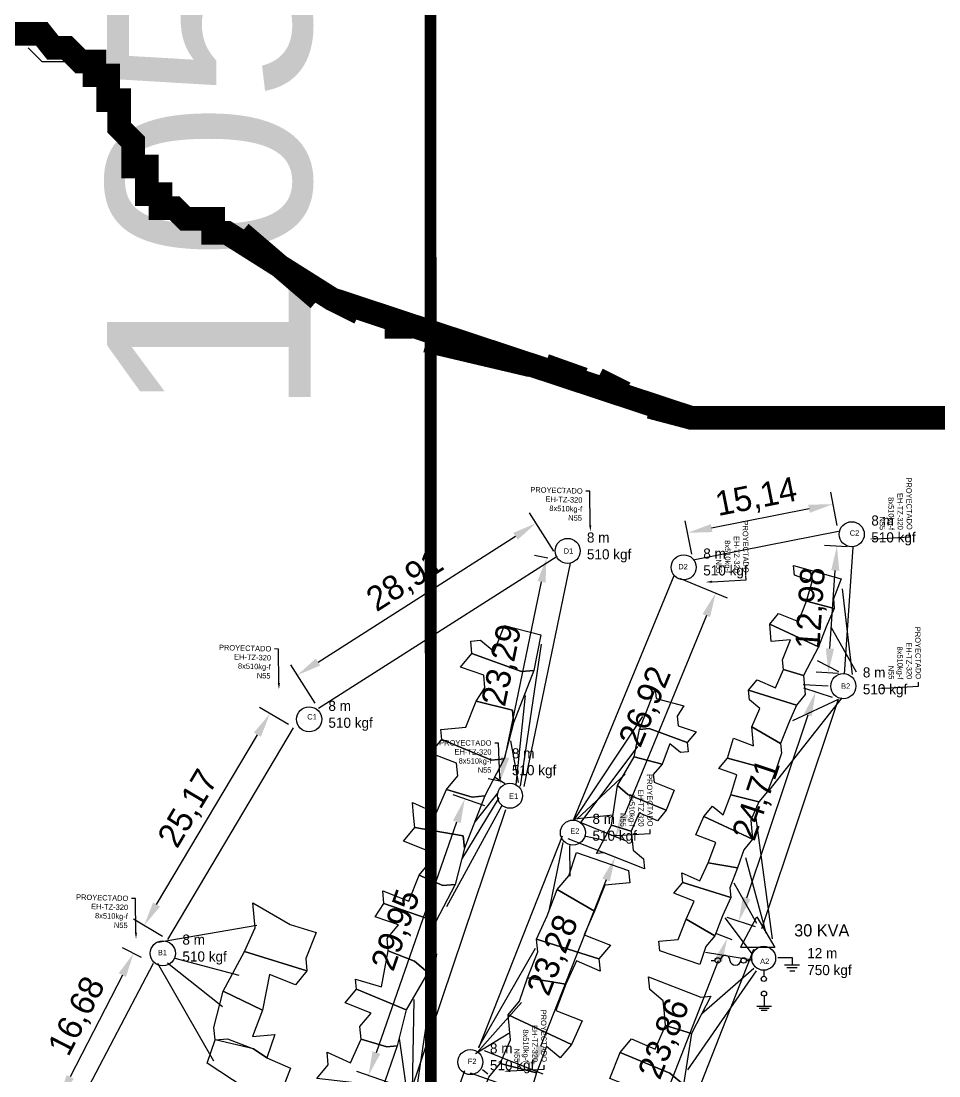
# Model space of a CAD drawing. Header units: millimetres. Extents: x -3588 to 75209, y -3737 to 38254.
# Drawn here: x 28225 to 28318.8, y 18489.5 to 18597.2 of the extents above; entities that cross this region are included whole.
import ezdxf
from ezdxf import colors
from ezdxf.entities.mleader import LeaderData, LeaderLine
from ezdxf.math import Vec2, Vec3

# ---------------------------------------------------------------- set-up
doc = ezdxf.new("R2010")
doc.units = ezdxf.units.MM
doc.linetypes.add('CONTINUA', pattern=[0])
for name, color, linetype in [('Mancheta', 255, 'Continuous'), ('P', 253, 'Continuous'), ('T', 7, 'Continuous')]:
    doc.layers.add(name, color=color, linetype=linetype)
doc.linetypes.add('+_LINE', pattern='A,12.7,-5.08,["+",Standard,S=2.54,R=0,X=-2.54,Y=-1.27],-6.35', length=24.13)
doc.dimstyles.new('ISO-25', dxfattribs={"dimtxt": 2.5, "dimasz": 2.5, "dimexe": 1.25, "dimexo": 0.625, "dimtad": 1, "dimtxsty": 'Standard', "dimcen": 2.5, "dimadec": 0, "dimazin": 0, "dimtfac": 1, "dimtmove": 0, "dimatfit": 3, "dimfxl": 1, "dimarcsym": 0})

# ---------------------------------------------------------------- blocks, each defined once
blk = doc.blocks.new('*D694')
at = {"color": 0, "lineweight": -2, "transparency": 16777216}
for p, q in [((28237.34, 18501.55), (28235.42, 18502.54)), ((28235.39, 18499.75), (28230.06, 18489.35)), ((28229.73, 18486.71), (28227.81, 18487.69))]:
    blk.add_line(p, q, dxfattribs=at)
at = {"color": 0, "transparency": 16777216}
for points in [[(28235.02, 18499.94), (28235.76, 18499.56), (28236.53, 18501.97)], [(28229.69, 18489.54), (28230.43, 18489.16), (28228.92, 18487.12)]]:
    blk.add_solid(points, dxfattribs=at)
at = {"layer": 'Defpoints', "color": 0, "transparency": 16777216}
for p in [(28237.9, 18501.27), (28228.92, 18487.12), (28230.29, 18486.42)]:
    blk.add_point(p, dxfattribs=at)
at = {"color": 0, "transparency": 16777216, "insert": (28230.87, 18495.5), "char_height": 2.5, "attachment_point": 5, "rotation": 62.8735}
blk.add_mtext('16,68', dxfattribs=at)
blk = doc.blocks.new('*D875')
at = {"color": 0, "lineweight": -2, "transparency": 16777216}
for p, q in [((28272.41, 18517.05), (28269.18, 18518.18)), ((28261.34, 18491.84), (28269.54, 18515.4)), ((28262.56, 18488.77), (28259.34, 18489.89))]:
    blk.add_line(p, q, dxfattribs=at)
at = {"color": 0, "transparency": 16777216}
for points in [[(28269.15, 18515.54), (28269.94, 18515.27), (28270.36, 18517.76)], [(28260.94, 18491.98), (28261.73, 18491.71), (28260.52, 18489.48)]]:
    blk.add_solid(points, dxfattribs=at)
at = {"layer": 'Defpoints', "color": 0, "transparency": 16777216}
for p in [(28270.36, 18517.76), (28273, 18516.85), (28263.15, 18488.56)]:
    blk.add_point(p, dxfattribs=at)
at = {"color": 0, "transparency": 16777216, "insert": (28263.47, 18504.31), "char_height": 2.5, "attachment_point": 5, "rotation": 70.8015}
blk.add_mtext('29,95', dxfattribs=at)
blk = doc.blocks.new('*D876')
at = {"color": 0, "lineweight": -2, "transparency": 16777216}
for p, q in [((28252.34, 18525.35), (28249.38, 18527.1)), ((28238.88, 18506.96), (28249.18, 18524.31)), ((28239.49, 18503.7), (28236.53, 18505.45))]:
    blk.add_line(p, q, dxfattribs=at)
at = {"color": 0, "transparency": 16777216}
for points in [[(28248.82, 18524.53), (28249.54, 18524.1), (28250.46, 18526.46)], [(28238.53, 18507.18), (28239.24, 18506.75), (28237.61, 18504.81)]]:
    blk.add_solid(points, dxfattribs=at)
at = {"layer": 'Defpoints', "color": 0, "transparency": 16777216}
for p in [(28250.46, 18526.46), (28252.87, 18525.03), (28240.02, 18503.38)]:
    blk.add_point(p, dxfattribs=at)
at = {"color": 0, "transparency": 16777216, "insert": (28242.24, 18516.7), "char_height": 2.5, "attachment_point": 5, "rotation": 59.3081}
blk.add_mtext('25,17', dxfattribs=at)
blk = doc.blocks.new('*D877')
at = {"color": 0, "lineweight": -2, "transparency": 16777216}
for p, q in [((28279.46, 18543.07), (28276.97, 18546.98)), ((28255.37, 18531.73), (28275.53, 18544.58)), ((28255.08, 18527.53), (28252.59, 18531.44))]:
    blk.add_line(p, q, dxfattribs=at)
at = {"color": 0, "transparency": 16777216}
for points in [[(28275.31, 18544.93), (28275.76, 18544.23), (28277.64, 18545.92)], [(28255.14, 18532.09), (28255.59, 18531.38), (28253.26, 18530.39)]]:
    blk.add_solid(points, dxfattribs=at)
at = {"layer": 'Defpoints', "color": 0, "transparency": 16777216}
for p in [(28277.64, 18545.92), (28279.8, 18542.54), (28255.41, 18527.01)]:
    blk.add_point(p, dxfattribs=at)
at = {"color": 0, "transparency": 16777216, "insert": (28264.33, 18539.91), "char_height": 2.5, "attachment_point": 5, "rotation": 32.5006}
blk.add_mtext('28,91', dxfattribs=at)
blk = doc.blocks.new('*D878')
at = {"color": 0, "lineweight": -2, "transparency": 16777216}
for p, q in [((28278.84, 18542.34), (28277.48, 18542.62)), ((28274.49, 18522.01), (28278.2, 18539.92)), ((28274.12, 18519.53), (28272.76, 18519.81))]:
    blk.add_line(p, q, dxfattribs=at)
at = {"color": 0, "transparency": 16777216}
for points in [[(28277.79, 18540.01), (28278.61, 18539.84), (28278.7, 18542.37)], [(28274.08, 18522.09), (28274.9, 18521.92), (28273.98, 18519.56)]]:
    blk.add_solid(points, dxfattribs=at)
at = {"layer": 'Defpoints', "color": 0, "transparency": 16777216}
for p in [(28278.7, 18542.37), (28279.45, 18542.21), (28274.73, 18519.41)]:
    blk.add_point(p, dxfattribs=at)
at = {"color": 0, "transparency": 16777216, "insert": (28274.3, 18531.39), "char_height": 2.5, "attachment_point": 5, "rotation": 78.301}
blk.add_mtext('23,29', dxfattribs=at)
blk = doc.blocks.new('*D884')
at = {"color": 0, "lineweight": -2, "transparency": 16777216}
for p, q in [((28297.66, 18503.35), (28296.01, 18504)), ((28296.25, 18501.21), (28289.35, 18483.66)), ((28288.92, 18481.14), (28287.27, 18481.79))]:
    blk.add_line(p, q, dxfattribs=at)
at = {"color": 0, "transparency": 16777216}
for points in [[(28295.87, 18501.36), (28296.64, 18501.06), (28297.17, 18503.54)], [(28288.96, 18483.81), (28289.73, 18483.51), (28288.43, 18481.33)]]:
    blk.add_solid(points, dxfattribs=at)
at = {"layer": 'Defpoints', "color": 0, "transparency": 16777216}
for p in [(28298.24, 18503.12), (28288.43, 18481.33), (28289.5, 18480.91)]:
    blk.add_point(p, dxfattribs=at)
at = {"color": 0, "transparency": 16777216, "insert": (28290.86, 18493.2), "char_height": 2.5, "attachment_point": 5, "rotation": 68.5186}
blk.add_mtext('23,86', dxfattribs=at)
blk = doc.blocks.new('*D885')
at = {"color": 0, "lineweight": -2, "transparency": 16777216}
for p, q in [((28307.91, 18528.11), (28305, 18529.08)), ((28305.39, 18526.32), (28299.13, 18507.62)), ((28300.06, 18504.67), (28297.15, 18505.65))]:
    blk.add_line(p, q, dxfattribs=at)
at = {"color": 0, "transparency": 16777216}
for points in [[(28305, 18526.45), (28305.79, 18526.18), (28306.19, 18528.69)], [(28298.74, 18507.75), (28299.53, 18507.49), (28298.34, 18505.25)]]:
    blk.add_solid(points, dxfattribs=at)
at = {"layer": 'Defpoints', "color": 0, "transparency": 16777216}
for p in [(28308.5, 18527.91), (28298.34, 18505.25), (28300.66, 18504.47)]:
    blk.add_point(p, dxfattribs=at)
at = {"color": 0, "transparency": 16777216, "insert": (28300.29, 18517.63), "char_height": 2.5, "attachment_point": 5, "rotation": 71.4927}
blk.add_mtext('24,71', dxfattribs=at)
blk = doc.blocks.new('*D886')
at = {"color": 0, "lineweight": -2, "transparency": 16777216}
for p, q in [((28309.41, 18543.5), (28307.11, 18543.65)), ((28307.65, 18533.11), (28308.19, 18541.07)), ((28308.53, 18530.55), (28306.23, 18530.7))]:
    blk.add_line(p, q, dxfattribs=at)
at = {"color": 0, "transparency": 16777216}
for points in [[(28307.78, 18541.1), (28308.61, 18541.05), (28308.36, 18543.57)], [(28307.23, 18533.14), (28308.07, 18533.08), (28307.48, 18530.62)]]:
    blk.add_solid(points, dxfattribs=at)
at = {"layer": 'Defpoints', "color": 0, "transparency": 16777216}
for p in [(28308.36, 18543.57), (28310.03, 18543.46), (28309.15, 18530.5)]:
    blk.add_point(p, dxfattribs=at)
at = {"color": 0, "transparency": 16777216, "insert": (28305.84, 18537.23), "char_height": 2.5, "attachment_point": 5, "rotation": 86.1076}
blk.add_mtext('12,98', dxfattribs=at)
blk = doc.blocks.new('*D887')
at = {"color": 0, "lineweight": -2, "transparency": 16777216}
for p, q in [((28308.4, 18545.68), (28307.73, 18549.1)), ((28305.52, 18547.39), (28295.57, 18545.42)), ((28293.55, 18542.75), (28292.87, 18546.17))]:
    blk.add_line(p, q, dxfattribs=at)
at = {"color": 0, "transparency": 16777216}
for points in [[(28305.44, 18547.8), (28305.6, 18546.98), (28307.97, 18547.87)], [(28295.49, 18545.83), (28295.65, 18545.01), (28293.12, 18544.94)]]:
    blk.add_solid(points, dxfattribs=at)
at = {"layer": 'Defpoints', "color": 0, "transparency": 16777216}
for p in [(28293.12, 18544.94), (28308.53, 18545.07), (28293.67, 18542.13)]:
    blk.add_point(p, dxfattribs=at)
at = {"color": 0, "transparency": 16777216, "insert": (28300.14, 18548.45), "char_height": 2.5, "attachment_point": 5, "rotation": 11.1761}
blk.add_mtext('15,14', dxfattribs=at)
blk = doc.blocks.new('*D888')
at = {"color": 0, "lineweight": -2, "transparency": 16777216}
for p, q in [((28292.28, 18540.31), (28297.14, 18538.31)), ((28295.03, 18536.48), (28286.69, 18516.2)), ((28282.04, 18515.41), (28286.9, 18513.42))]:
    blk.add_line(p, q, dxfattribs=at)
at = {"color": 0, "transparency": 16777216}
for points in [[(28294.64, 18536.64), (28295.41, 18536.32), (28295.98, 18538.79)], [(28286.3, 18516.36), (28287.08, 18516.05), (28285.74, 18513.89)]]:
    blk.add_solid(points, dxfattribs=at)
at = {"layer": 'Defpoints', "color": 0, "transparency": 16777216}
for p in [(28291.71, 18540.55), (28281.47, 18515.65), (28285.74, 18513.89)]:
    blk.add_point(p, dxfattribs=at)
at = {"color": 0, "transparency": 16777216, "insert": (28288.93, 18527.13), "char_height": 2.5, "attachment_point": 5, "rotation": 67.6407}
blk.add_mtext('26,92', dxfattribs=at)
blk = doc.blocks.new('*D890')
at = {"color": 0, "lineweight": -2, "transparency": 16777216}
for p, q in [((28280.89, 18513.7), (28286.87, 18511.34)), ((28284.79, 18509.48), (28278.09, 18492.47)), ((28272.35, 18492.04), (28278.33, 18489.68))]:
    blk.add_line(p, q, dxfattribs=at)
at = {"color": 0, "transparency": 16777216}
for points in [[(28284.41, 18509.63), (28285.18, 18509.32), (28285.71, 18511.8)], [(28277.7, 18492.62), (28278.47, 18492.32), (28277.17, 18490.14)]]:
    blk.add_solid(points, dxfattribs=at)
at = {"layer": 'Defpoints', "color": 0, "transparency": 16777216}
for p in [(28280.31, 18513.93), (28271.77, 18492.27), (28277.17, 18490.14)]:
    blk.add_point(p, dxfattribs=at)
at = {"color": 0, "transparency": 16777216, "insert": (28279.5, 18501.74), "char_height": 2.5, "attachment_point": 5, "rotation": 68.4775}
blk.add_mtext('23,28', dxfattribs=at)
blk = doc.blocks.new('*D891')
at = {"color": 0, "lineweight": -2, "transparency": 16777216}
for p, q in [((28270.92, 18489.76), (28276.86, 18487.67)), ((28274.85, 18485.73), (28269.51, 18470.58)), ((28263.92, 18469.9), (28269.86, 18467.81))]:
    blk.add_line(p, q, dxfattribs=at)
at = {"color": 0, "transparency": 16777216}
for points in [[(28274.46, 18485.86), (28275.24, 18485.59), (28275.68, 18488.08)], [(28269.12, 18470.72), (28269.9, 18470.44), (28268.68, 18468.22)]]:
    blk.add_solid(points, dxfattribs=at)
at = {"layer": 'Defpoints', "color": 0, "transparency": 16777216}
for p in [(28270.33, 18489.97), (28263.33, 18470.11), (28268.68, 18468.22)]:
    blk.add_point(p, dxfattribs=at)
at = {"color": 0, "transparency": 16777216, "insert": (28270.22, 18478.85), "char_height": 2.5, "attachment_point": 5, "rotation": 70.5728}
blk.add_mtext('21,06', dxfattribs=at)

msp = doc.modelspace()

# ---------------------------------------------------------------- linework, layer by layer
at = {"color": 5, "linetype": '+_LINE'}
for p, q in [((28308.526, 18545.067), (28293.671, 18542.132)), ((28309.153, 18530.503), (28310.035, 18543.455)), ((28255.415, 18527.007), (28279.796, 18542.54)), ((28276.435, 18519.019), (28281.157, 18541.827)), ((28291.706, 18540.547), (28281.465, 18515.65)), ((28308.503, 18527.91), (28300.657, 18504.474)), ((28240.024, 18503.38), (28252.874, 18525.028)), ((28264.818, 18487.739), (28274.565, 18516.66)), ((28280.313, 18513.932), (28271.771, 18492.272)), ((28299.845, 18502.353), (28291.107, 18480.149)), ((28230.638, 18485.863), (28238.56, 18500.963)), ((28270.331, 18489.971), (28263.327, 18470.111))]:
    msp.add_line(p, q, dxfattribs=at)
at = {"color": 6}
for p, q in [((28309.943, 18530.453), (28308.917, 18539.197)), ((28310.357, 18530.701), (28307.8, 18535.218)), ((28306.331, 18531.898), (28308.508, 18530.755)), ((28304.914, 18529.45), (28307.472, 18529.288)), ((28301.429, 18518.625), (28308.888, 18528.091)), ((28303.877, 18525.751), (28308.508, 18527.928)), ((28281.482, 18515.531), (28288.544, 18526.172)), ((28282.243, 18515.37), (28288.026, 18523.102)), ((28281.805, 18515.688), (28286.753, 18520.273)), ((28281.523, 18515.729), (28285.514, 18516.128)), ((28301.798, 18503.448), (28300.128, 18515.794)), ((28280.371, 18513.297), (28278.931, 18506.322)), ((28282.721, 18513.935), (28284.674, 18513.538)), ((28281.045, 18512.979), (28281.085, 18509.87)), ((28301.147, 18504.046), (28299.05, 18511.732)), ((28300.179, 18505.013), (28297.864, 18509.153)), ((28299.747, 18501.895), (28296.948, 18505.605)), ((28271.8, 18492.414), (28277.566, 18502.501)), ((28300.133, 18500.177), (28293.112, 18490.083)), ((28299.886, 18500.434), (28294.546, 18495.759)), ((28276.149, 18496.967), (28271.61, 18491.839)), ((28274.847, 18493.794), (28271.443, 18491.697)), ((28272.71, 18489.628), (28272.157, 18490.085))]:
    msp.add_line(p, q, dxfattribs=at)
at = {"color": 10}
for p, q in [((28298.562, 18502.646), (28300.188, 18505.702)), ((28300.188, 18505.702), (28302.01, 18502.581)), ((28302.01, 18502.581), (28298.509, 18502.581)), ((28295.537, 18501.243), (28295.922, 18501.243)), ((28299.112, 18501.244), (28299.5, 18501.244)), ((28302.314, 18501.557), (28303.79, 18501.556)), ((28303.79, 18501.556), (28303.791, 18500.821)), ((28300.887, 18500.203), (28300.893, 18499.627)), ((28303.005, 18500.8), (28304.554, 18500.799)), ((28303.248, 18500.526), (28304.292, 18500.526)), ((28303.538, 18500.197), (28304.065, 18500.197)), ((28300.923, 18497.597), (28300.934, 18496.547)), ((28301.68, 18496.555), (28300.185, 18496.538)), ((28301.449, 18496.347), (28300.424, 18496.336)), ((28301.231, 18496.144), (28300.64, 18496.138))]:
    msp.add_line(p, q, dxfattribs=at)
for centre, radius in [((28300.882, 18501.468), 1.222), ((28296.198, 18501.25), 0.276), ((28298.836, 18501.246), 0.276), ((28300.893, 18499.363), 0.263), ((28300.917, 18497.857), 0.26)]:
    msp.add_circle(centre, radius, dxfattribs=at)
for centre, radius, start, end in [((28296.954, 18501.272), 0.481, 356.0473, 179.98075), ((28297.996, 18501.338), 0.571, 190.00363, 350.3175)]:
    msp.add_arc(centre, radius, start, end, dxfattribs=at)
at = {"layer": 'Mancheta', "color": 6, "linetype": 'Continuous'}
for p, q in [((28278.166, 18533.57), (28276.018, 18519.056)), ((28276.509, 18528.323), (28275.589, 18519.22)), ((28275.031, 18523.699), (28275.815, 18519.426)), ((28274.48, 18519.283), (28273.439, 18519.948)), ((28273.831, 18517.872), (28270.042, 18511.634)), ((28273.715, 18518.33), (28271.377, 18515.41)), ((28274.14, 18517.061), (28268.499, 18506.716)), ((28239.061, 18503.114), (28249.122, 18504.848)), ((28240.75, 18501.485), (28247.295, 18499.735)), ((28267.478, 18501.914), (28265.331, 18487.4)), ((28299.743, 18501.285), (28294.944, 18502.071)), ((28238.979, 18500.985), (28244.681, 18490.983)), ((28239.985, 18500.987), (28245.608, 18496.547)), ((28265.154, 18497.256), (28264.995, 18488.038)), ((28263.653, 18493.285), (28264.403, 18487.99))]:
    msp.add_line(p, q, dxfattribs=at)
at = {"layer": 'Mancheta', "color": 5}
for centre in [(28309.875, 18544.789), (28280.864, 18543.087), (28292.716, 18541.412), (28309.013, 18529.271), (28254.464, 18525.881), (28274.972, 18518.075), (28281.4, 18514.309), (28239.523, 18501.97), (28270.931, 18490.861)]:
    msp.add_circle(centre, 1.28, dxfattribs=at)
at = {"layer": 'P', "color": 9, "const_width": 1.2}
msp.add_lwpolyline([(28268.186, 12346.771), (28266.285, 21345.396)], dxfattribs=at)
at = {"layer": 'P', "color": 254}
for points, const_width in [([(28222.928, 18595.901), (28224.337, 18595.901), (28225.761, 18595.901), (28227.169, 18595.901), (28228.29, 18594.492), (28229.714, 18594.492), (28231.122, 18593.084), (28232.531, 18593.084), (28232.531, 18591.676), (28233.939, 18591.676), (28233.939, 18590.539), (28233.939, 18589.131), (28235.075, 18589.131), (28235.075, 18587.723), (28235.075, 18586.314), (28236.484, 18584.89), (28236.484, 18583.77), (28236.484, 18582.361), (28237.892, 18582.361), (28237.892, 18580.953), (28237.892, 18579.529), (28239.3, 18579.529), (28239.3, 18578.12), (28240.709, 18578.12), (28241.845, 18577), (28243.253, 18577), (28244.662, 18577), (28244.662, 18575.576), (28246.086, 18575.576), (28256.808, 18568.806), (28293.505, 18556.676), (28331.338, 18556.676)], 2.417), ([(28222.928, 18595.901), (28224.337, 18595.901), (28225.761, 18595.901), (28227.169, 18595.901)], 2.417), ([(28224.337, 18595.901), (28225.761, 18595.901), (28227.169, 18595.901), (28228.29, 18594.492), (28229.714, 18594.492), (28231.122, 18593.084), (28232.531, 18593.084), (28232.531, 18591.676), (28233.939, 18591.676), (28233.939, 18590.539), (28233.939, 18589.131), (28235.075, 18589.131), (28235.075, 18587.723), (28235.075, 18586.314), (28236.484, 18584.89), (28236.484, 18583.77), (28236.484, 18582.361), (28237.892, 18582.361), (28237.892, 18580.953), (28237.892, 18579.529), (28239.3, 18579.529), (28239.3, 18578.12), (28240.709, 18578.12), (28241.845, 18577), (28243.253, 18577), (28244.662, 18577), (28244.662, 18575.576), (28246.086, 18575.576), (28256.808, 18568.806), (28293.505, 18556.676), (28331.338, 18556.676)], 1.2), ([(28228.29, 18594.492), (28229.714, 18594.492), (28231.122, 18593.084)], 2.417), ([(28232.531, 18591.676), (28233.939, 18591.676), (28233.939, 18590.539), (28233.939, 18589.131), (28235.075, 18589.131), (28235.075, 18587.723), (28235.075, 18586.314), (28236.484, 18584.89), (28236.484, 18583.77), (28236.484, 18582.361)], 2.417), ([(28237.892, 18580.953), (28237.892, 18579.529), (28239.3, 18579.529), (28239.3, 18578.12), (28240.709, 18578.12)], 2.417), ([(28241.845, 18577), (28243.253, 18577), (28244.662, 18577), (28244.662, 18575.576)], 2.417), ([(28247.494, 18575.576), (28255.4, 18568.806)], 2.417), ([(28256.808, 18568.806), (28259.625, 18567.398)], 2.417), ([(28262.17, 18565.99), (28264.986, 18565.99)], 2.417), ([(28266.411, 18564.565), (28277.133, 18562.037)], 2.417), ([(28278.541, 18562.037), (28282.494, 18560.628)], 2.417), ([(28283.903, 18560.628), (28286.735, 18559.204)], 2.417), ([(28289.264, 18557.796), (28293.505, 18556.676), (28298.866, 18556.676)], 2.417), ([(28301.683, 18556.676), (28304.227, 18556.676)], 2.417), ([(28305.636, 18556.676), (28309.589, 18556.676)], 2.417), ([(28311.013, 18556.676), (28322.007, 18556.676)], 2.417)]:
    msp.add_lwpolyline(points, dxfattribs=dict(at, const_width=const_width))
for points in [[(28225.761, 18594.492), (28227.169, 18593.084), (28229.714, 18593.084), (28232.531, 18591.676), (28233.939, 18590.539)], [(28235.075, 18589.131), (28236.484, 18584.89)], [(28308.006, 18538.193), (28308.097, 18537.201), (28305.252, 18537.94), (28305.852, 18539.975), (28304.018, 18540.594), (28303.927, 18541.587), (28308.808, 18540.246), (28308.006, 18538.193)], [(28307.278, 18535.348), (28306.466, 18533.283), (28301.496, 18535.605), (28302.387, 18536.677), (28304.451, 18535.876), (28305.252, 18537.94), (28308.097, 18537.201), (28307.278, 18535.348)], [(28270.965, 18533.866), (28271.977, 18533.959), (28273.367, 18532.802), (28274.42, 18535.481), (28278.111, 18534.522), (28277.411, 18530.868), (28276.138, 18530.752), (28271.081, 18532.593), (28270.965, 18533.866)], [(28302.82, 18531.959), (28303.621, 18534.012), (28301.658, 18533.832), (28301.496, 18535.605), (28306.466, 18533.283), (28304.957, 18530.367), (28302.91, 18530.977), (28302.82, 18531.959)], [(28272.422, 18529.112), (28272.304, 18530.4), (28269.911, 18531.201), (28271.081, 18532.593), (28276.138, 18530.752), (28277.411, 18530.868), (28275.333, 18525.528), (28275.216, 18526.801), (28271.526, 18527.746), (28272.422, 18529.112)], [(28305.137, 18528.404), (28304.235, 18527.331), (28299.337, 18528.861), (28300.228, 18529.933), (28302.091, 18529.114), (28302.91, 18530.977), (28304.957, 18530.367), (28305.137, 18528.404)], [(28292.044, 18526.212), (28292.135, 18525.22), (28293.98, 18524.602), (28293.078, 18523.529), (28289.18, 18524.949), (28288.198, 18524.859), (28289.8, 18528.976), (28289.89, 18527.994), (28292.735, 18527.266), (28292.044, 18526.212)], [(28303.416, 18525.468), (28302.614, 18523.415), (28299.68, 18525.125), (28300.498, 18526.988), (28299.427, 18527.88), (28299.337, 18528.861), (28304.235, 18527.331), (28303.416, 18525.468)], [(28267.926, 18524.848), (28270.472, 18525.082), (28271.526, 18527.746), (28275.216, 18526.801), (28275.333, 18525.528), (28274.374, 18521.836), (28273.101, 18521.719), (28268.02, 18523.821), (28267.926, 18524.848)], [(28293.168, 18522.548), (28292.387, 18522.476), (28291.316, 18523.368), (28290.504, 18521.302), (28287.658, 18522.042), (28288.198, 18524.859), (28289.18, 18524.949), (28293.078, 18523.529), (28293.168, 18522.548)], [(28302.706, 18522.422), (28302.075, 18520.587), (28297.196, 18521.917), (28297.807, 18523.963), (28299.86, 18523.162), (28299.68, 18525.125), (28302.614, 18523.415), (28302.706, 18522.422)], [(28269.644, 18520.118), (28269.527, 18521.392), (28266.864, 18522.431), (28268.02, 18523.821), (28273.101, 18521.719), (28274.374, 18521.836), (28272.416, 18518.053), (28271.128, 18517.935), (28268.489, 18518.714), (28269.644, 18520.118)], [(28289.613, 18520.231), (28289.684, 18519.45), (28291.75, 18518.639), (28290.937, 18516.585), (28287.021, 18518.205), (28285.948, 18519.107), (28287.658, 18522.042), (28290.504, 18521.302), (28289.613, 18520.231)], [(28301.275, 18518.523), (28300.384, 18517.452), (28297.539, 18518.18), (28298.15, 18520.227), (28296.305, 18520.845), (28297.196, 18521.917), (28302.075, 18520.587), (28301.275, 18518.523)], [(28265.126, 18516.1), (28265.009, 18517.373), (28267.426, 18516.311), (28268.489, 18518.714), (28271.128, 18517.935), (28272.416, 18518.053), (28270.324, 18512.711), (28270.207, 18513.984), (28265.244, 18514.813), (28265.126, 18516.1)], [(28290.937, 18516.585), (28290.046, 18515.513), (28288.182, 18516.332), (28287.364, 18514.468), (28285.328, 18515.08), (28285.948, 18519.107), (28287.021, 18518.205), (28290.937, 18516.585)], [(28299.565, 18515.588), (28299.745, 18513.625), (28294.775, 18515.947), (28295.666, 18517.019), (28296.738, 18516.127), (28297.539, 18518.18), (28300.384, 18517.452), (28299.565, 18515.588)], [(28298.854, 18512.554), (28298.225, 18510.708), (28295.209, 18511.218), (28296.009, 18513.282), (28293.945, 18514.083), (28294.775, 18515.947), (28299.745, 18513.625), (28298.854, 18512.554)], [(28266.843, 18511.371), (28266.75, 18512.383), (28264.087, 18513.423), (28265.244, 18514.813), (28270.207, 18513.984), (28270.324, 18512.711), (28269.379, 18509.021), (28268.106, 18508.904), (28265.688, 18509.966), (28266.843, 18511.371)], [(28287.454, 18513.487), (28287.544, 18512.506), (28288.615, 18511.614), (28288.706, 18510.622), (28284.599, 18512.235), (28283.807, 18512.163), (28285.328, 18515.08), (28287.364, 18514.468), (28287.454, 18513.487)], [(28280.972, 18509.891), (28281.773, 18512.284), (28287.091, 18510.453), (28287.208, 18509.18), (28284.662, 18508.946), (28283.609, 18506.267), (28279.801, 18508.5), (28280.972, 18509.891)], [(28297.423, 18508.655), (28297.514, 18507.662), (28292.615, 18509.203), (28292.525, 18510.185), (28294.378, 18509.365), (28295.209, 18511.218), (28298.225, 18510.708), (28297.423, 18508.655)], [(28262.103, 18507.07), (28261.986, 18508.343), (28264.649, 18507.303), (28265.688, 18509.966), (28268.106, 18508.904), (28269.379, 18509.021), (28267.406, 18505.237), (28262.103, 18507.07)], [(28296.695, 18505.81), (28295.894, 18503.746), (28292.958, 18505.467), (28293.778, 18507.319), (28291.713, 18508.131), (28292.615, 18509.203), (28297.514, 18507.662), (28296.695, 18505.81)], [(28278.763, 18505.822), (28279.801, 18508.5), (28283.609, 18506.267), (28282.546, 18503.865), (28285.225, 18502.812), (28284.054, 18501.421), (28277.7, 18503.42), (28278.763, 18505.822)], [(28248.939, 18504.578), (28248.705, 18507.124), (28252.512, 18504.906), (28255.167, 18504.113), (28254.113, 18501.449), (28254.23, 18500.176), (28247.877, 18502.16), (28248.939, 18504.578)], [(28262.431, 18503.496), (28263.587, 18504.886), (28261.192, 18505.702), (28262.103, 18507.07), (28267.406, 18505.237), (28266.602, 18500.013), (28265.211, 18501.184), (28262.548, 18502.223), (28262.431, 18503.496)], [(28294.992, 18502.673), (28294.374, 18500.828), (28290.274, 18502.24), (28290.184, 18503.222), (28292.147, 18503.402), (28292.958, 18505.467), (28295.894, 18503.746), (28294.992, 18502.673)], [(28277.818, 18502.132), (28277.7, 18503.42), (28284.054, 18501.421), (28284.171, 18500.148), (28281.768, 18501.211), (28280.691, 18498.807), (28276.778, 18499.469), (28277.818, 18502.132)], [(28253.075, 18498.772), (28250.411, 18499.825), (28249.712, 18496.158), (28245.683, 18498.093), (28247.877, 18502.16), (28254.23, 18500.176), (28253.075, 18498.772)], [(28259.209, 18499.334), (28261.848, 18498.555), (28262.548, 18502.223), (28265.211, 18501.184), (28266.602, 18500.013), (28264.384, 18496.206), (28259.302, 18498.322), (28259.209, 18499.334)], [(28275.962, 18497.075), (28276.778, 18499.469), (28280.691, 18498.807), (28279.653, 18496.13), (28282.33, 18495.091), (28281.254, 18492.673), (28274.806, 18495.685), (28275.962, 18497.075)], [(28290.75, 18495.864), (28290.633, 18497.137), (28289.243, 18498.294), (28289.125, 18499.581), (28294.452, 18497.488), (28295.479, 18497.582), (28293.507, 18493.798), (28290.867, 18494.591), (28290.75, 18495.864)], [(28244.737, 18494.403), (28245.683, 18498.093), (28249.712, 18496.158), (28248.674, 18493.48), (28250.974, 18493.691), (28250.156, 18491.311), (28248.79, 18492.207), (28244.854, 18493.13), (28244.737, 18494.403)], [(28259.654, 18494.488), (28260.81, 18495.878), (28258.131, 18496.93), (28259.302, 18498.322), (28264.384, 18496.206), (28263.437, 18492.53), (28262.41, 18492.436), (28259.771, 18493.215), (28259.654, 18494.488)], [(28275.04, 18493.139), (28274.806, 18495.685), (28281.254, 18492.673), (28280.097, 18491.283), (28278.707, 18492.439), (28277.668, 18489.776), (28273.978, 18490.721), (28275.04, 18493.139)], [(28286.231, 18491.846), (28287.388, 18493.236), (28289.805, 18492.174), (28290.867, 18494.591), (28293.507, 18493.798), (28292.703, 18488.574), (28291.311, 18489.745), (28286.231, 18491.846)], [(28246.127, 18493.247), (28248.79, 18492.207), (28250.156, 18491.311), (28252.575, 18490.235), (28251.535, 18487.572), (28250.391, 18488.751), (28249.235, 18487.361), (28244.037, 18490.75), (28244.854, 18493.13), (28246.127, 18493.247)], [(28256.409, 18490.587), (28256.29, 18491.874), (28258.694, 18490.796), (28259.771, 18493.215), (28262.41, 18492.436), (28263.437, 18492.53), (28261.606, 18487.212), (28261.489, 18488.485), (28255.238, 18489.195), (28256.409, 18490.587)], [(28287.949, 18487.116), (28287.856, 18488.129), (28285.177, 18489.182), (28286.231, 18491.846), (28291.311, 18489.745), (28292.703, 18488.574), (28290.484, 18484.767), (28286.793, 18485.726), (28287.949, 18487.116)], [(28272.821, 18489.332), (28273.978, 18490.721), (28277.668, 18489.776), (28276.876, 18487.121), (28279.269, 18486.32), (28278.113, 18484.93), (28271.783, 18486.654), (28272.821, 18489.332)]]:
    msp.add_lwpolyline(points, dxfattribs=at)

# ---------------------------------------------------------------- texts
at = {"color": 5, "char_height": 1.03321, "attachment_point": 1}
for insert in [(28311.874, 18546.712), (28282.832, 18544.979), (28294.715, 18543.336), (28311.012, 18531.195), (28256.432, 18527.774), (28275.173, 18522.927), (28283.399, 18516.232), (28241.522, 18503.893), (28272.93, 18492.784)]:
    msp.add_mtext_dynamic_manual_height_columns('8 m^J510 kgf ', width=21.10344, gutter_width=5.166, heights=[0], dxfattribs=dict(at, insert=insert))
at = {"char_height": 0.5529, "width": 0.96762, "attachment_point": 1}
for s, insert in [('C2', (28309.666, 18545.194)), ('D1', (28280.457, 18543.359)), ('D2', (28292.161, 18541.754)), ('B2', (28308.791, 18529.55)), ('C1', (28254.272, 18526.419)), ('E1', (28274.882, 18518.311)), ('E2', (28281.131, 18514.751)), ('B1', (28239.02, 18502.329)), ('A2', (28300.519, 18501.436)), ('F2', (28270.659, 18491.213))]:
    msp.add_mtext(s, dxfattribs=dict(at, insert=insert))
at = {"color": 10, "attachment_point": 1}
for s, width, gutter_width, insert, char_height in [('30 KVA', 17.75852, 6.215, (28303.996, 18504.947), 1.243), ('12 m^J750 kgf ', 21.10344, 5.166, (28305.332, 18502.506), 1.03321)]:
    msp.add_mtext_dynamic_manual_height_columns(s, width=width, gutter_width=gutter_width, heights=[0], dxfattribs=dict(at, insert=insert, char_height=char_height))
at = {"layer": 'T', "insert": (28233.811, 18556.596), "char_height": 20.80483, "attachment_point": 1, "rotation": 90}
msp.add_mtext('{\\fArial|b0|i0|c0|p18;1054000}', dxfattribs=at)

# ---------------------------------------------------------------- dimensions: what is measured, and where the dimension line sits
at = {"color": 9}
for p1, p2, distance, picture, middle in [((28308.526, 18545.067), (28293.671, 18542.132), -2.861, '*D887', (28300.14, 18548.45)), ((28309.153, 18530.503), (28310.035, 18543.455), 1.678, '*D886', (28305.842, 18537.234)), ((28291.706, 18540.547), (28281.465, 18515.65), 4.622, '*D888', (28288.933, 18527.133)), ((28308.503, 18527.91), (28300.657, 18504.474), -2.444, '*D885', (28300.287, 18517.629)), ((28280.313, 18513.932), (28271.771, 18492.272), 5.803, '*D890', (28279.503, 18501.737)), ((28298.238, 18503.117), (28289.5, 18480.913), -1.149, '*D884', (28290.861, 18493.199)), ((28270.331, 18489.971), (28263.327, 18470.111), 5.675, '*D891', (28270.216, 18478.846))]:
    dim = msp.add_aligned_dim(p1=p1, p2=p2, distance=distance, dimstyle='ISO-25', dxfattribs=at)
    dim.commit()
    dim.dimension.update_dxf_attribs({"geometry": picture, "text_midpoint": middle})
at = {"color": 8}
for p1, p2, distance, picture, middle in [((28255.415, 18527.007), (28279.796, 18542.54), 4.012, '*D877', (28264.33, 18539.914)), ((28274.731, 18519.405), (28279.454, 18542.214), 0.765, '*D878', (28274.303, 18531.387)), ((28240.024, 18503.38), (28252.874, 18525.028), 2.81, '*D876', (28242.241, 18516.702)), ((28263.152, 18488.563), (28273.001, 18516.847), 2.791, '*D875', (28263.473, 18504.308)), ((28237.897, 18501.27), (28230.291, 18486.423), -1.538, '*D694', (28230.871, 18495.497))]:
    dim = msp.add_aligned_dim(p1=p1, p2=p2, distance=distance, dimstyle='ISO-25', dxfattribs=at)
    dim.commit()
    dim.dimension.update_dxf_attribs({"geometry": picture, "text_midpoint": middle})

# ---------------------------------------------------------------- leaders
at = {"layer": 'Mancheta', "linetype": 'CONTINUA'}
ml = msp.add_multileader_mtext('Standard', dxfattribs=at)
ml.set_content('PROYECTADO\\PEH-TZ-320 \\P8x510kg-f\\PN55', color=256)
ml.set_leader_properties()
ml.build(insert=Vec2(0, 0))
ml.multileader.update_dxf_attribs({"arrow_head_size": 0.648})
ctx = ml.context
ctx.base_point, ctx.char_height, ctx.arrow_head_size, ctx.landing_gap_size, ctx.plane_origin, ctx.plane_x_axis, ctx.plane_y_axis = Vec3(28315.696, 18550.92), 0.5529, 0.648, 0.324, Vec3(28327.407, 18547.246), Vec3(0.012942, -0.9999162), Vec3(0.9999162, 0.012942)
ctx.text_align_type = 2
notes = []
notes.append((ctx, [(0, (1, 1, 0), (28315.779, 18544.526), (-0.012942, 0.9999162), 0.401, [(0, [(28311.659, 18544.299)], 0, [])])]))
ctx.mtext.insert, ctx.mtext.text_direction, ctx.mtext.rotation, ctx.mtext.alignment, ctx.mtext.flow_direction = Vec3(28316.051, 18545.255), Vec3(0.012942, -0.9999162), 4.7253314, 3, 5
ml = msp.add_multileader_mtext('Standard', dxfattribs=at)
ml.set_content('PROYECTADO\\PEH-TZ-320 \\P8x510kg-f\\PN55', color=256)
ml.set_leader_properties()
ml.build(insert=Vec2(0, 0))
ml.multileader.update_dxf_attribs({"arrow_head_size": 0.648})
ctx = ml.context
ctx.base_point, ctx.char_height, ctx.arrow_head_size, ctx.landing_gap_size, ctx.plane_origin, ctx.plane_x_axis, ctx.plane_y_axis = Vec3(28276.733, 18549.355), 0.5529, 0.648, 0.324, Vec3(28280.882, 18560.906), Vec3(0.9996111, -0.027885), Vec3(0.027885, 0.9996111)
ctx.text_align_type = 2
notes.append((ctx, [(0, (1, 1, 0), (28283.124, 18549.177), (-0.9996111, 0.027885), 0.401, [(0, [(28283.183, 18545.051)], 0, [])])]))
ctx.mtext.insert, ctx.mtext.text_direction, ctx.mtext.rotation, ctx.mtext.alignment, ctx.mtext.flow_direction = Vec3(28282.407, 18549.478), Vec3(0.9996111, -0.027885), 6.2552967, 3, 5
ml = msp.add_multileader_mtext('Standard', dxfattribs=at)
ml.set_content('PROYECTADO\\PEH-TZ-320 \\P8x510kg-f\\PN55', color=256)
ml.set_leader_properties()
ml.build(insert=Vec2(0, 0))
ml.multileader.update_dxf_attribs({"arrow_head_size": 0.648})
ctx = ml.context
ctx.base_point, ctx.char_height, ctx.arrow_head_size, ctx.landing_gap_size, ctx.plane_origin, ctx.plane_x_axis, ctx.plane_y_axis = Vec3(28298.998, 18546.522), 0.5529, 0.648, 0.324, Vec3(28310.709, 18542.848), Vec3(0.012942, -0.9999162), Vec3(0.9999162, 0.012942)
ctx.text_align_type = 2
notes.append((ctx, [(0, (1, 1, 0), (28299.081, 18540.129), (-0.012942, 0.9999162), 0.401, [(0, [(28294.961, 18539.902)], 0, [])])]))
ctx.mtext.insert, ctx.mtext.text_direction, ctx.mtext.rotation, ctx.mtext.alignment, ctx.mtext.flow_direction = Vec3(28299.353, 18540.858), Vec3(0.012942, -0.9999162), 4.7253314, 3, 5
ml = msp.add_multileader_mtext('Standard', dxfattribs=at)
ml.set_content('PROYECTADO\\PEH-TZ-320 \\P8x510kg-f\\PN55', color=256)
ml.set_leader_properties()
ml.build(insert=Vec2(0, 0))
ml.multileader.update_dxf_attribs({"arrow_head_size": 0.648})
ctx = ml.context
ctx.base_point, ctx.char_height, ctx.arrow_head_size, ctx.landing_gap_size, ctx.plane_origin, ctx.plane_x_axis, ctx.plane_y_axis = Vec3(28316.602, 18535.658), 0.5529, 0.648, 0.324, Vec3(28328.313, 18531.984), Vec3(0.012942, -0.9999162), Vec3(0.9999162, 0.012942)
ctx.text_align_type = 2
notes.append((ctx, [(0, (1, 1, 0), (28316.685, 18529.265), (-0.012942, 0.9999162), 0.401, [(0, [(28312.565, 18529.037)], 0, [])])]))
ctx.mtext.insert, ctx.mtext.text_direction, ctx.mtext.rotation, ctx.mtext.alignment, ctx.mtext.flow_direction = Vec3(28316.957, 18529.993), Vec3(0.012942, -0.9999162), 4.7253314, 3, 5
ml = msp.add_multileader_mtext('Standard', dxfattribs=at)
ml.set_content('PROYECTADO\\PEH-TZ-320 \\P8x510kg-f\\PN55', color=256)
ml.set_leader_properties()
ml.build(insert=Vec2(0, 0))
ml.multileader.update_dxf_attribs({"arrow_head_size": 0.648})
ctx = ml.context
ctx.base_point, ctx.char_height, ctx.arrow_head_size, ctx.landing_gap_size, ctx.plane_origin, ctx.plane_x_axis, ctx.plane_y_axis = Vec3(28244.932, 18533.236), 0.5529, 0.648, 0.324, Vec3(28249.081, 18544.787), Vec3(0.9996111, -0.027885), Vec3(0.027885, 0.9996111)
ctx.text_align_type = 2
notes.append((ctx, [(0, (1, 1, 0), (28251.324, 18533.057), (-0.9996111, 0.027885), 0.401, [(0, [(28251.382, 18528.932)], 0, [])])]))
ctx.mtext.insert, ctx.mtext.text_direction, ctx.mtext.rotation, ctx.mtext.alignment, ctx.mtext.flow_direction = Vec3(28250.606, 18533.359), Vec3(0.9996111, -0.027885), 6.2552967, 3, 5
ml = msp.add_multileader_mtext('Standard', dxfattribs=at)
ml.set_content('PROYECTADO\\PEH-TZ-320 \\P8x510kg-f\\PN55', color=256)
ml.set_leader_properties()
ml.build(insert=Vec2(0, 0))
ml.multileader.update_dxf_attribs({"arrow_head_size": 0.648})
ctx = ml.context
ctx.base_point, ctx.char_height, ctx.arrow_head_size, ctx.landing_gap_size, ctx.plane_origin, ctx.plane_x_axis, ctx.plane_y_axis = Vec3(28267.421, 18523.482), 0.5529, 0.648, 0.324, Vec3(28271.286, 18535.131), Vec3(0.9999942, -0.0033939), Vec3(0.0033939, 0.9999942)
ctx.text_align_type = 2
notes.append((ctx, [(0, (1, 1, 0), (28273.815, 18523.46), (-0.9999942, 0.0033939), 0.401, [(0, [(28273.975, 18519.337)], 0, [])])]))
ctx.mtext.insert, ctx.mtext.text_direction, ctx.mtext.rotation, ctx.mtext.alignment, ctx.mtext.flow_direction = Vec3(28273.091, 18523.744), Vec3(0.9999942, -0.0033939), 6.2797914, 3, 5
ml = msp.add_multileader_mtext('Standard', dxfattribs=at)
ml.set_content('PROYECTADO\\PEH-TZ-320 \\P8x510kg-f\\PN55', color=256)
ml.set_leader_properties()
ml.build(insert=Vec2(0, 0))
ml.multileader.update_dxf_attribs({"arrow_head_size": 0.648})
ctx = ml.context
ctx.base_point, ctx.char_height, ctx.arrow_head_size, ctx.landing_gap_size, ctx.plane_origin, ctx.plane_x_axis, ctx.plane_y_axis = Vec3(28289.216, 18520.603), 0.5529, 0.648, 0.324, Vec3(28300.927, 18516.929), Vec3(0.012942, -0.9999162), Vec3(0.9999162, 0.012942)
ctx.text_align_type = 2
notes.append((ctx, [(0, (1, 1, 0), (28289.299, 18514.209), (-0.012942, 0.9999162), 0.401, [(0, [(28285.179, 18513.982)], 0, [])])]))
ctx.mtext.insert, ctx.mtext.text_direction, ctx.mtext.rotation, ctx.mtext.alignment, ctx.mtext.flow_direction = Vec3(28289.571, 18514.938), Vec3(0.012942, -0.9999162), 4.7253314, 3, 5
ml = msp.add_multileader_mtext('Standard', dxfattribs=at)
ml.set_content('PROYECTADO\\PEH-TZ-320 \\P8x510kg-f\\PN55', color=256)
ml.set_leader_properties()
ml.build(insert=Vec2(0, 0))
ml.multileader.update_dxf_attribs({"arrow_head_size": 0.648})
ctx = ml.context
ctx.base_point, ctx.char_height, ctx.arrow_head_size, ctx.landing_gap_size, ctx.plane_origin, ctx.plane_x_axis, ctx.plane_y_axis = Vec3(28230.336, 18507.739), 0.5529, 0.648, 0.324, Vec3(28234.485, 18519.29), Vec3(0.9996111, -0.027885), Vec3(0.027885, 0.9996111)
ctx.text_align_type = 2
notes.append((ctx, [(0, (1, 1, 0), (28236.728, 18507.561), (-0.9996111, 0.027885), 0.401, [(0, [(28236.787, 18503.435)], 0, [])])]))
ctx.mtext.insert, ctx.mtext.text_direction, ctx.mtext.rotation, ctx.mtext.alignment, ctx.mtext.flow_direction = Vec3(28236.011, 18507.862), Vec3(0.9996111, -0.027885), 6.2552967, 3, 5
ml = msp.add_multileader_mtext('Standard', dxfattribs=at)
ml.set_content('PROYECTADO\\PEH-TZ-320 \\P8x510kg-f\\PN55', color=256)
ml.set_leader_properties()
ml.build(insert=Vec2(0, 0))
ml.multileader.update_dxf_attribs({"arrow_head_size": 0.648})
ctx = ml.context
ctx.base_point, ctx.char_height, ctx.arrow_head_size, ctx.landing_gap_size, ctx.plane_origin, ctx.plane_x_axis, ctx.plane_y_axis = Vec3(28278.387, 18496.54), 0.5529, 0.648, 0.324, Vec3(28290.098, 18492.866), Vec3(0.012942, -0.9999162), Vec3(0.9999162, 0.012942)
ctx.text_align_type = 2
notes.append((ctx, [(0, (1, 1, 0), (28278.47, 18490.146), (-0.012942, 0.9999162), 0.401, [(0, [(28274.35, 18489.919)], 0, [])])]))
ctx.mtext.insert, ctx.mtext.text_direction, ctx.mtext.rotation, ctx.mtext.alignment, ctx.mtext.flow_direction = Vec3(28278.742, 18490.875), Vec3(0.012942, -0.9999162), 4.7253314, 3, 5
for ctx, leaders in notes:
    for number, flags, end, landing, length, lines in leaders:
        leader = LeaderData()
        leader.index, (leader.has_last_leader_line, leader.has_dogleg_vector, leader.attachment_direction) = number, flags
        leader.last_leader_point, leader.dogleg_vector, leader.dogleg_length = Vec3(end), Vec3(landing), length
        for number, points, colour, breaks in lines:
            line = LeaderLine()
            line.index, line.vertices, line.color, line.breaks = number, Vec3.list(points), colors.encode_raw_color(colour), breaks
            leader.lines.append(line)
        ctx.leaders.append(leader)

doc.saveas('drawing.dxf')
